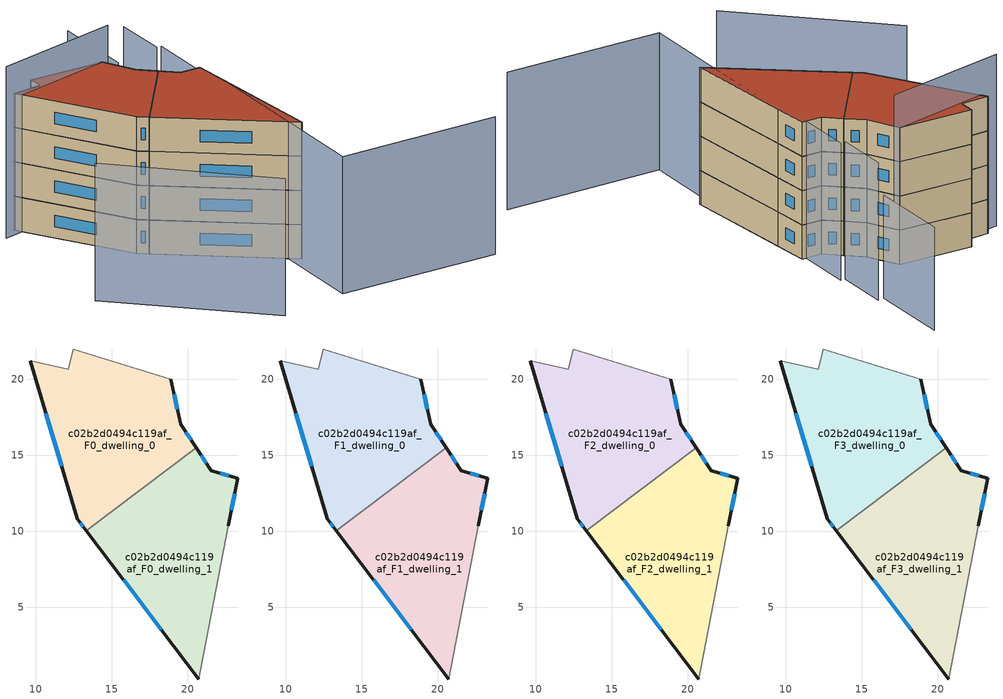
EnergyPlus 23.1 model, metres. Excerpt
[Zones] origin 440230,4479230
c02b2d0494c119af_F0_dwelling_0
 floor ground (EU_floor_Construction): 20.55,15.48 19.53,17.03 18.89,20 12.47,21.99 12.13,20.64 9.64,21.21 12.72,10.82 13.33,10.01 z0
 wall outside (EU_wall_Construction): 18.89,20 19.53,17.03 20.55,15.48 / 13.33,10.01 12.72,10.82 9.64,21.21 z0:3
 wall adiabatic (EU_wall_Construction): 9.64,21.21 12.13,20.64 12.47,21.99 18.89,20 z0:3
 wall to c02b2d0494c119af_F0_dwelling_1 (EU_wall_Construction): 20.55,15.48 13.33,10.01 z0:3
 window (EU_Window_Construction): 19.1,19.02 19.32,18.02 / 19.87,16.52 20.22,16 / 13.13,10.28 12.92,10.55 / 11.7,14.26 10.66,17.76 z0.99:2.01
c02b2d0494c119af_F0_dwelling_1
 floor ground (EU_floor_Construction): 20.71,0.26 22.66,10.34 23.28,13.48 21.55,13.97 20.55,15.48 13.33,10.01 z0
 wall outside (EU_wall_Construction): 20.71,0.26 13.33,10.01 / 20.55,15.48 21.55,13.97 23.28,13.48 22.66,10.34 z0:3
 wall adiabatic (EU_wall_Construction): 22.66,10.34 20.71,0.26 z0:3
 window (EU_Window_Construction): 18.26,3.49 15.78,6.78 / 20.88,14.98 21.22,14.47 / 22.12,13.81 22.71,13.65 / 23.08,12.44 22.86,11.38 z0.99:2.01
c02b2d0494c119af_F1_dwelling_0
 floor to c02b2d0494c119af_F0_dwelling_0 (EU_floor_Construction): 20.55,15.48 19.53,17.03 18.88,20 12.46,21.99 12.13,20.64 9.64,21.21 12.72,10.82 13.33,10.01 z3
 wall outside (EU_wall_Construction): 18.89,20 19.53,17.03 20.55,15.48 / 13.33,10.01 12.72,10.82 9.64,21.21 z3:6
 wall adiabatic (EU_wall_Construction): 9.64,21.21 12.13,20.64 12.47,21.99 18.89,20 z3:6
 wall to c02b2d0494c119af_F1_dwelling_1 (EU_wall_Construction): 20.55,15.48 13.33,10.01 z3:6
 window (EU_Window_Construction): 19.1,19.02 19.32,18.02 / 19.87,16.52 20.22,16 / 13.13,10.28 12.92,10.55 / 11.7,14.26 10.66,17.76 z3.99:5.01
c02b2d0494c119af_F1_dwelling_1
 floor to c02b2d0494c119af_F0_dwelling_1 (EU_floor_Construction): 20.71,0.26 22.66,10.34 23.28,13.48 21.55,13.97 20.55,15.48 13.33,10.01 z3
 wall outside (EU_wall_Construction): 20.71,0.26 13.33,10.01 / 20.55,15.48 21.55,13.97 23.28,13.48 22.66,10.34 z3:6
 wall adiabatic (EU_wall_Construction): 22.66,10.34 20.71,0.26 z3:6
 window (EU_Window_Construction): 18.26,3.49 15.78,6.78 / 20.88,14.98 21.22,14.47 / 22.12,13.81 22.71,13.65 / 23.08,12.44 22.86,11.38 z3.99:5.01
c02b2d0494c119af_F2_dwelling_0
 floor to c02b2d0494c119af_F1_dwelling_0 (EU_floor_Construction): 20.55,15.48 19.53,17.03 18.88,20 12.46,21.99 12.13,20.64 9.64,21.21 12.72,10.82 13.33,10.01 z6
 wall outside (EU_wall_Construction): 18.89,20 19.53,17.03 20.55,15.48 / 13.33,10.01 12.72,10.82 9.64,21.21 z6:9
 wall adiabatic (EU_wall_Construction): 9.64,21.21 12.13,20.64 12.47,21.99 18.89,20 z6:9
 wall to c02b2d0494c119af_F2_dwelling_1 (EU_wall_Construction): 20.55,15.48 13.33,10.01 z6:9
 window (EU_Window_Construction): 19.1,19.02 19.32,18.02 / 19.87,16.52 20.22,16 / 13.13,10.28 12.92,10.55 / 11.7,14.26 10.66,17.76 z6.99:8.01
c02b2d0494c119af_F2_dwelling_1
 floor to c02b2d0494c119af_F1_dwelling_1 (EU_floor_Construction): 20.71,0.26 22.66,10.34 23.28,13.48 21.55,13.97 20.55,15.48 13.33,10.01 z6
 wall outside (EU_wall_Construction): 20.71,0.26 13.33,10.01 / 20.55,15.48 21.55,13.97 23.28,13.48 22.66,10.34 z6:9
 wall adiabatic (EU_wall_Construction): 22.66,10.34 20.71,0.26 z6:9
 window (EU_Window_Construction): 18.26,3.49 15.78,6.78 / 20.88,14.98 21.22,14.47 / 22.12,13.81 22.71,13.65 / 23.08,12.44 22.86,11.38 z6.99:8.01
c02b2d0494c119af_F3_dwelling_0
 floor to c02b2d0494c119af_F2_dwelling_0 (EU_floor_Construction): 20.55,15.48 19.53,17.03 18.88,20 12.46,21.99 12.13,20.64 9.64,21.21 12.72,10.82 13.33,10.01 z9
 wall outside (EU_wall_Construction): 18.89,20 19.53,17.03 20.55,15.48 / 13.33,10.01 12.72,10.82 9.64,21.21 z9:12
 wall adiabatic (EU_wall_Construction): 9.64,21.21 12.13,20.64 12.47,21.99 18.89,20 z9:12
 wall to c02b2d0494c119af_F3_dwelling_1 (EU_wall_Construction): 20.55,15.48 13.33,10.01 z9:12
 window (EU_Window_Construction): 19.1,19.02 19.32,18.02 / 19.87,16.52 20.22,16 / 13.13,10.28 12.92,10.55 / 11.7,14.26 10.66,17.76 z9.99:11.01
 roof outside (EU_roof_Construction): 18.89,20 19.53,17.03 20.55,15.48 13.33,10.01 12.72,10.82 9.64,21.21 12.13,20.64 12.47,21.99 z12
c02b2d0494c119af_F3_dwelling_1
 floor to c02b2d0494c119af_F2_dwelling_1 (EU_floor_Construction): 20.71,0.26 22.66,10.34 23.28,13.48 21.55,13.97 20.55,15.48 13.33,10.01 z9
 wall outside (EU_wall_Construction): 20.71,0.26 13.33,10.01 / 20.55,15.48 21.55,13.97 23.28,13.48 22.66,10.34 z9:12
 wall adiabatic (EU_wall_Construction): 22.66,10.34 20.71,0.26 z9:12
 window (EU_Window_Construction): 18.26,3.49 15.78,6.78 / 20.88,14.98 21.22,14.47 / 22.12,13.81 22.71,13.65 / 23.08,12.44 22.86,11.38 z9.99:11.01
 roof outside (EU_roof_Construction): 23.28,13.48 22.66,10.34 20.71,0.26 13.33,10.01 20.55,15.48 21.55,13.97 z12
shading: 3.71,7.23 11.61,-6.05 / 31.69,-10.57 17.84,-6.63 / 17.84,-6.63 22.66,10.34 / 22.91,13.59 24.26,18.49 / 23.87,18.6 25.16,23.29 z0:12; 24.61,23.37 26.57,30.53 z0:9; 19.49,19.97 8.06,20.64 z0:15
[Building]
EU S2 Campaign: North Axis=0; Terrain=City; Solar Distribution=FullExterior
[Site:Location]
Madrid: Latitude=40.5; Longitude=-3.5; Time Zone=1; Elevation=609
[SizingPeriod:WeatherFileDays]
AnnualSizingPeriod: Begin Month=1; Begin Day of Month=1; End Month=12; End Day of Month=31; Day of Week for Start Day=Monday; Use Weather File Daylight Saving Period=No; Use Weather File Rain and Snow Indicators=No
[MATERIAL]
EU_InternalMass_Material: Roughness=MediumRough; Thickness=0.1; Conductivity=1; Density=1800; Specific Heat=900; Thermal Absorptance=0.9; Solar Absorptance=0.7; Visible Absorptance=0.7
[MATERIAL:NOMASS] Roughness=MediumRough; Thermal Absorptance=0.9; Solar Absorptance=0.7; Visible Absorptance=0.7
Name | Thermal Resistance
EU_wall_NoMass | 0.609216
EU_roof_NoMass | 0.513268
EU_floor_NoMass | 0.568163
[WINDOWMATERIAL:SIMPLEGLAZINGSYSTEM]
EU_Window_SimpleGlazing: UFactor=5.50606; Solar Heat Gain Coefficient=0.85; Visible Transmittance=0.85
[CONSTRUCTION]
EU_wall_Construction: EU_wall_NoMass
EU_roof_Construction: EU_roof_NoMass
EU_floor_Construction: EU_floor_NoMass
EU_InternalMass_Construction: EU_InternalMass_Material
EU_Window_Construction: EU_Window_SimpleGlazing
[ZONE] Type=1; Multiplier=1; Ceiling Height=autocalculate; Floor Area=autocalculate; Part of Total Floor Area=Yes
Name | Volume
c02b2d0494c119af_F0_dwelling_0; c02b2d0494c119af_F1_dwelling_0; c02b2d0494c119af_F2_dwelling_0; c02b2d0494c119af_F3_dwelling_0 | 224.584
c02b2d0494c119af_F0_dwelling_1; c02b2d0494c119af_F1_dwelling_1; c02b2d0494c119af_F2_dwelling_1; c02b2d0494c119af_F3_dwelling_1 | 224.591
[INTERNALMASS] Construction=EU_InternalMass_Construction
Name | Zone or ZoneList | Surface Area
c02b2d0494c119af_F0_dwelling_0_EU_InternalMass | c02b2d0494c119af_F0_dwelling_0 | 74.8614
c02b2d0494c119af_F0_dwelling_1_EU_InternalMass | c02b2d0494c119af_F0_dwelling_1 | 74.8637
c02b2d0494c119af_F1_dwelling_0_EU_InternalMass | c02b2d0494c119af_F1_dwelling_0 | 74.8614
c02b2d0494c119af_F1_dwelling_1_EU_InternalMass | c02b2d0494c119af_F1_dwelling_1 | 74.8637
c02b2d0494c119af_F2_dwelling_0_EU_InternalMass | c02b2d0494c119af_F2_dwelling_0 | 74.8614
c02b2d0494c119af_F2_dwelling_1_EU_InternalMass | c02b2d0494c119af_F2_dwelling_1 | 74.8637
c02b2d0494c119af_F3_dwelling_0_EU_InternalMass | c02b2d0494c119af_F3_dwelling_0 | 74.8614
c02b2d0494c119af_F3_dwelling_1_EU_InternalMass | c02b2d0494c119af_F3_dwelling_1 | 74.8637
[OTHEREQUIPMENT] Fuel Type=Electricity; Design Level Calculation Method=Watts/Area; Power per Zone Floor Area=1; Fraction Latent=0; Fraction Radiant=0; Fraction Lost=0; Carbon Dioxide Generation Rate=0; EndUse Subcategory=EU_Step8_InternalGains
Name | Zone or ZoneList or Space or SpaceList | Schedule
EU_Step8_InternalGain_c02b2d0494c119af_F0_dwelling_0_f000 | c02b2d0494c119af_F0_dwelling_0 | EU_Step8_GainSchedule_c02b2d0494c119af_F0_dwelling_0_f000
EU_Step8_InternalGain_c02b2d0494c119af_F0_dwelling_1_f000 | c02b2d0494c119af_F0_dwelling_1 | EU_Step8_GainSchedule_c02b2d0494c119af_F0_dwelling_1_f000
EU_Step8_InternalGain_c02b2d0494c119af_F1_dwelling_0_f000 | c02b2d0494c119af_F1_dwelling_0 | EU_Step8_GainSchedule_c02b2d0494c119af_F1_dwelling_0_f000
EU_Step8_InternalGain_c02b2d0494c119af_F1_dwelling_1_f000 | c02b2d0494c119af_F1_dwelling_1 | EU_Step8_GainSchedule_c02b2d0494c119af_F1_dwelling_1_f000
EU_Step8_InternalGain_c02b2d0494c119af_F2_dwelling_0_f000 | c02b2d0494c119af_F2_dwelling_0 | EU_Step8_GainSchedule_c02b2d0494c119af_F2_dwelling_0_f000
EU_Step8_InternalGain_c02b2d0494c119af_F2_dwelling_1_f000 | c02b2d0494c119af_F2_dwelling_1 | EU_Step8_GainSchedule_c02b2d0494c119af_F2_dwelling_1_f000
EU_Step8_InternalGain_c02b2d0494c119af_F3_dwelling_0_f000 | c02b2d0494c119af_F3_dwelling_0 | EU_Step8_GainSchedule_c02b2d0494c119af_F3_dwelling_0_f000
EU_Step8_InternalGain_c02b2d0494c119af_F3_dwelling_1_f000 | c02b2d0494c119af_F3_dwelling_1 | EU_Step8_GainSchedule_c02b2d0494c119af_F3_dwelling_1_f000
[ZONEVENTILATION:DESIGNFLOWRATE] Schedule=EU_AlwaysOn; Design Flow Rate Calculation Method=AirChanges/Hour; Air Changes per Hour=0.752966; Ventilation Type=Natural; Fan Pressure Rise=0; Fan Total Efficiency=1; Constant Term Coefficient=1; Temperature Term Coefficient=0; Velocity Term Coefficient=0; Velocity Squared Term Coefficient=0; Minimum Indoor Temperature=-100; Maximum Indoor Temperature=100; Delta Temperature=-100; Minimum Outdoor Temperature=-100; Maximum Outdoor Temperature=100; Maximum Wind Speed=40
Name | Zone or ZoneList or Space or SpaceList
EU_ConstantAir_c02b2d0494c119af_F0_dwelling_0 | c02b2d0494c119af_F0_dwelling_0
EU_ConstantAir_c02b2d0494c119af_F0_dwelling_1 | c02b2d0494c119af_F0_dwelling_1
EU_ConstantAir_c02b2d0494c119af_F1_dwelling_0 | c02b2d0494c119af_F1_dwelling_0
EU_ConstantAir_c02b2d0494c119af_F1_dwelling_1 | c02b2d0494c119af_F1_dwelling_1
EU_ConstantAir_c02b2d0494c119af_F2_dwelling_0 | c02b2d0494c119af_F2_dwelling_0
EU_ConstantAir_c02b2d0494c119af_F2_dwelling_1 | c02b2d0494c119af_F2_dwelling_1
EU_ConstantAir_c02b2d0494c119af_F3_dwelling_0 | c02b2d0494c119af_F3_dwelling_0
EU_ConstantAir_c02b2d0494c119af_F3_dwelling_1 | c02b2d0494c119af_F3_dwelling_1
[HVACTEMPLATE:THERMOSTAT] Constant Heating Setpoint=20; Constant Cooling Setpoint=50
EU_HeatOnly_c02b2d0494c119af_F0_dwelling_0; EU_HeatOnly_c02b2d0494c119af_F0_dwelling_1; EU_HeatOnly_c02b2d0494c119af_F1_dwelling_0; EU_HeatOnly_c02b2d0494c119af_F1_dwelling_1; EU_HeatOnly_c02b2d0494c119af_F2_dwelling_0; EU_HeatOnly_c02b2d0494c119af_F2_dwelling_1; EU_HeatOnly_c02b2d0494c119af_F3_dwelling_0; EU_HeatOnly_c02b2d0494c119af_F3_dwelling_1
[HVACTEMPLATE:ZONE:IDEALLOADSAIRSYSTEM] System Availability Schedule=EU_AlwaysOn; Maximum Heating Supply Air Temperature=50; Minimum Cooling Supply Air Temperature=13; Maximum Heating Supply Air Humidity Ratio=0.0156; Minimum Cooling Supply Air Humidity Ratio=0.0077; Heating Limit=NoLimit; Cooling Limit=NoLimit; Heating Availability Schedule=EU_AlwaysOn; Cooling Availability Schedule=EU_CoolingOff; Dehumidification Control Type=ConstantSensibleHeatRatio; Cooling Sensible Heat Ratio=0.7; Dehumidification Setpoint=60; Humidification Control Type=None; Humidification Setpoint=30; Outdoor Air Method=None; Outdoor Air Flow Rate per Person=0.00944; Outdoor Air Flow Rate per Zone Floor Area=0; Outdoor Air Flow Rate per Zone=0; Demand Controlled Ventilation Type=None; Outdoor Air Economizer Type=NoEconomizer; Heat Recovery Type=None; Sensible Heat Recovery Effectiveness=0.7; Latent Heat Recovery Effectiveness=0.65
Name | Template Thermostat
c02b2d0494c119af_F0_dwelling_0 | EU_HeatOnly_c02b2d0494c119af_F0_dwelling_0
c02b2d0494c119af_F0_dwelling_1 | EU_HeatOnly_c02b2d0494c119af_F0_dwelling_1
c02b2d0494c119af_F1_dwelling_0 | EU_HeatOnly_c02b2d0494c119af_F1_dwelling_0
c02b2d0494c119af_F1_dwelling_1 | EU_HeatOnly_c02b2d0494c119af_F1_dwelling_1
c02b2d0494c119af_F2_dwelling_0 | EU_HeatOnly_c02b2d0494c119af_F2_dwelling_0
c02b2d0494c119af_F2_dwelling_1 | EU_HeatOnly_c02b2d0494c119af_F2_dwelling_1
c02b2d0494c119af_F3_dwelling_0 | EU_HeatOnly_c02b2d0494c119af_F3_dwelling_0
c02b2d0494c119af_F3_dwelling_1 | EU_HeatOnly_c02b2d0494c119af_F3_dwelling_1
[SIZING:ZONE] Zone Cooling Design Supply Air Temperature Input Method=SupplyAirTemperature; Zone Cooling Design Supply Air Temperature=13; Zone Heating Design Supply Air Temperature Input Method=SupplyAirTemperature; Zone Heating Design Supply Air Temperature=50; Zone Cooling Design Supply Air Humidity Ratio=0.008; Zone Heating Design Supply Air Humidity Ratio=0.008; Cooling Design Air Flow Method=DesignDay; Cooling Design Air Flow Rate=0; Cooling Minimum Air Flow per Zone Floor Area=0.000762; Cooling Minimum Air Flow=0; Cooling Minimum Air Flow Fraction=0.2; Heating Design Air Flow Method=DesignDay; Heating Design Air Flow Rate=0; Heating Maximum Air Flow per Zone Floor Area=0.002032; Heating Maximum Air Flow=0.141576; Heating Maximum Air Flow Fraction=0.3; Account for Dedicated Outdoor Air System=No; Dedicated Outdoor Air System Control Strategy=NeutralSupplyAir; Dedicated Outdoor Air Low Setpoint Temperature for Design=autosize; Dedicated Outdoor Air High Setpoint Temperature for Design=autosize; Zone Load Sizing Method=Sensible Load Only No Latent Load; Zone Latent Cooling Design Supply Air Humidity Ratio Input Method=HumidityRatioDifference; Zone Cooling Design Supply Air Humidity Ratio Difference=0.005; Zone Latent Heating Design Supply Air Humidity Ratio Input Method=HumidityRatioDifference; Zone Humidification Design Supply Air Humidity Ratio Difference=0.005
c02b2d0494c119af_F0_dwelling_0; c02b2d0494c119af_F0_dwelling_1; c02b2d0494c119af_F1_dwelling_0; c02b2d0494c119af_F1_dwelling_1; c02b2d0494c119af_F2_dwelling_0; c02b2d0494c119af_F2_dwelling_1; c02b2d0494c119af_F3_dwelling_0; c02b2d0494c119af_F3_dwelling_1
[SCHEDULE:CONSTANT]
Name | Hourly Value
EU_AlwaysOn | 1
EU_CoolingOff | 0
[SCHEDULE:FILE] Column Number=1; Rows to Skip at Top=0; Number of Hours of Data=8760; Column Separator=Comma; Interpolate to Timestep=No; Minutes per Item=60; Adjust Schedule for Daylight Savings=Yes
Name | File
EU_Step8_GainSchedule_c02b2d0494c119af_F0_dwelling_0_f000 | ../../schedules/c02b2d0494c119af/c02b2d0494c119af_F0_dwelling_0_f000_gain.csv
EU_Step8_GainSchedule_c02b2d0494c119af_F0_dwelling_1_f000 | ../../schedules/c02b2d0494c119af/c02b2d0494c119af_F0_dwelling_1_f000_gain.csv
EU_Step8_GainSchedule_c02b2d0494c119af_F1_dwelling_0_f000 | ../../schedules/c02b2d0494c119af/c02b2d0494c119af_F1_dwelling_0_f000_gain.csv
EU_Step8_GainSchedule_c02b2d0494c119af_F1_dwelling_1_f000 | ../../schedules/c02b2d0494c119af/c02b2d0494c119af_F1_dwelling_1_f000_gain.csv
EU_Step8_GainSchedule_c02b2d0494c119af_F2_dwelling_0_f000 | ../../schedules/c02b2d0494c119af/c02b2d0494c119af_F2_dwelling_0_f000_gain.csv
EU_Step8_GainSchedule_c02b2d0494c119af_F2_dwelling_1_f000 | ../../schedules/c02b2d0494c119af/c02b2d0494c119af_F2_dwelling_1_f000_gain.csv
EU_Step8_GainSchedule_c02b2d0494c119af_F3_dwelling_0_f000 | ../../schedules/c02b2d0494c119af/c02b2d0494c119af_F3_dwelling_0_f000_gain.csv
EU_Step8_GainSchedule_c02b2d0494c119af_F3_dwelling_1_f000 | ../../schedules/c02b2d0494c119af/c02b2d0494c119af_F3_dwelling_1_f000_gain.csv
